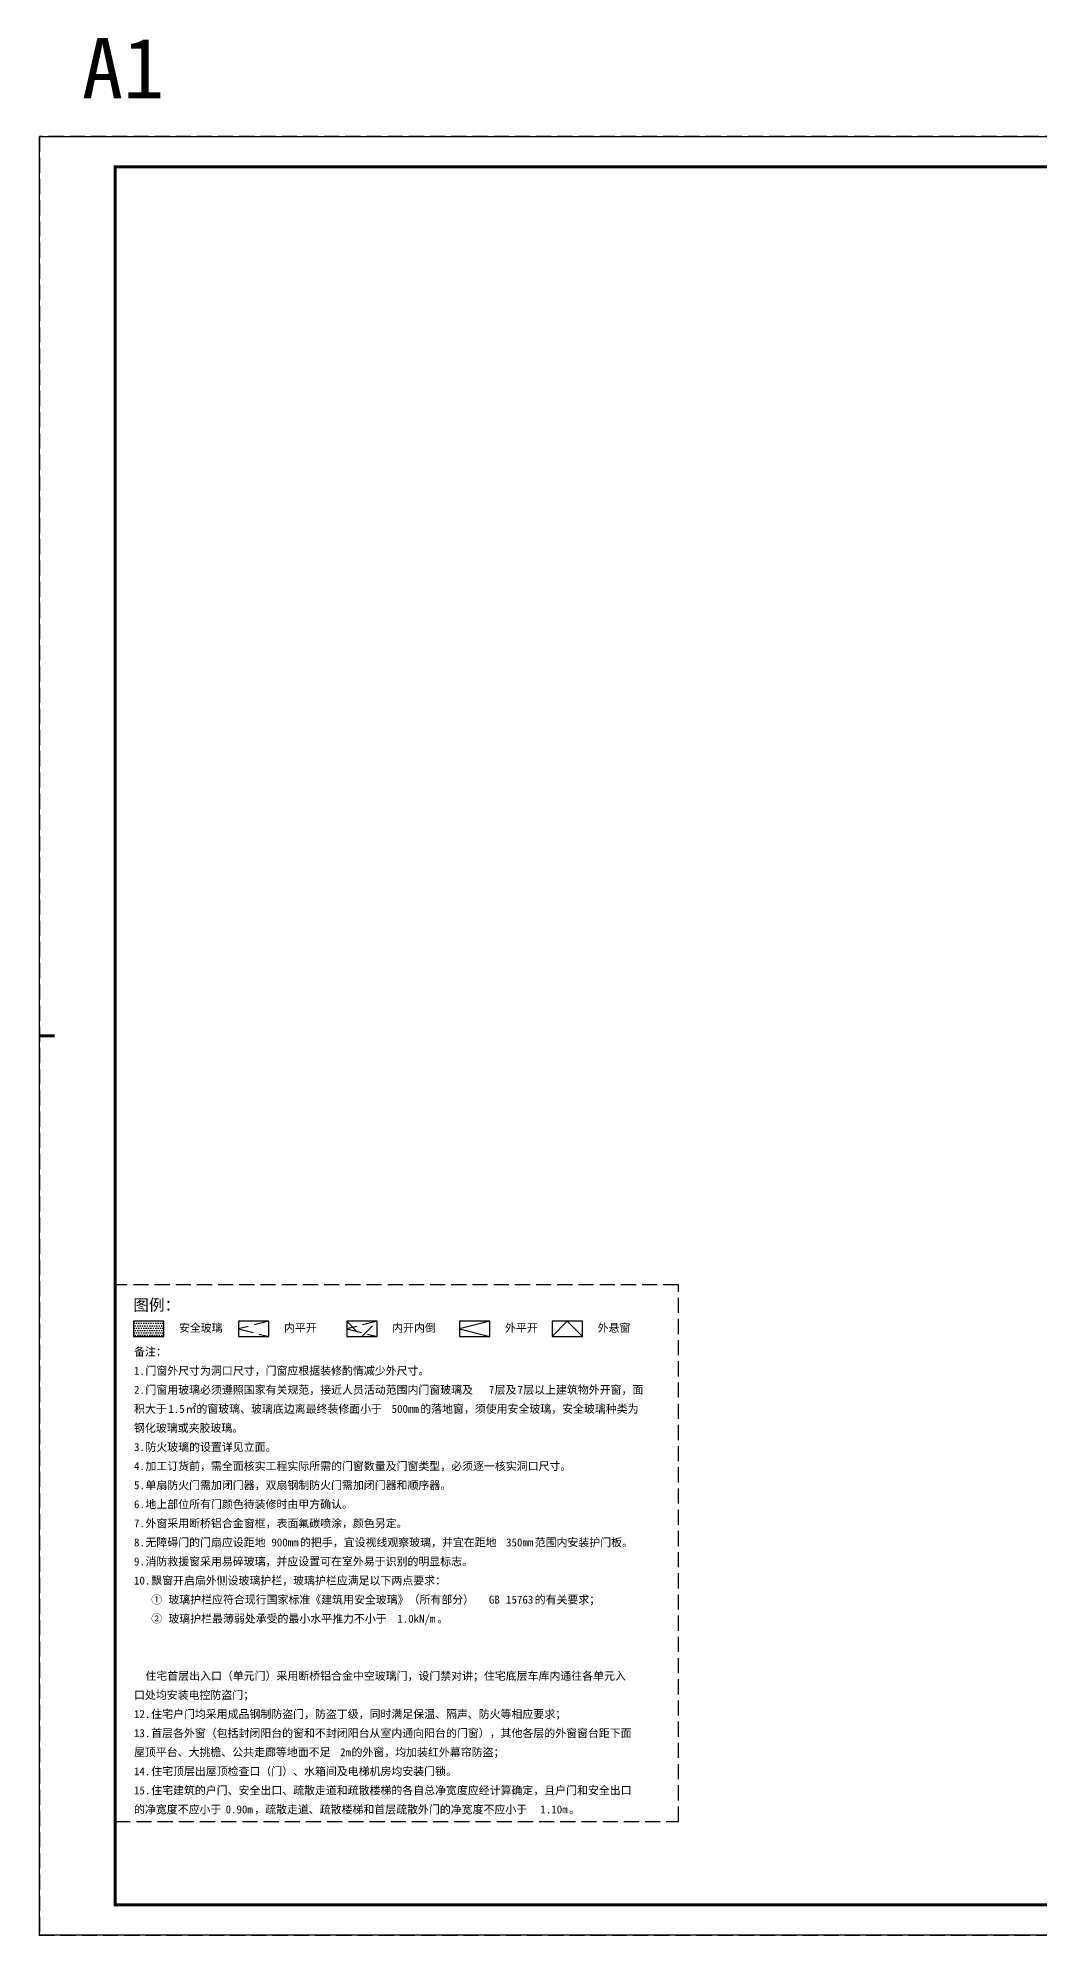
# Model space of a CAD drawing. Extents: x -25 to 42075, y -25 to 31330.
# Drawn here: x -25 to 16505, y 0 to 31330 of the extents above; entities that cross this region are included whole.
import ezdxf

# ---------------------------------------------------------------- set-up
doc = ezdxf.new("R2010")
doc.units = 0
doc.header["$LTSCALE"] = 1000
doc.header["$MEASUREMENT"] = 0
doc.linetypes.add('DASH', pattern=[0.35, 0.25, -0.1])
doc.linetypes.add('门窗大样说明$0$DASH', pattern=[0.35, 0.25, -0.1])
doc.layers.get('Defpoints').update_dxf_attribs({"color": 4, "linetype": 'DASH'})
for name, color, linetype in [('A1-无手签$0$A-ANNO-TTLB', 7, 'Continuous'), ('门窗大样说明$0$A-ANNO-TEXT', 7, 'Continuous'), ('门窗大样说明$0$A-ELEV-1', 8, 'Continuous'), ('门窗大样说明$0$A-ELEV-PATT-9', 9, 'Continuous')]:
    doc.layers.add(name, color=color, linetype=linetype)
doc.styles.add('A1-无手签$0$黑体', font='simhei.ttf')
doc.styles.add('门窗大样说明$0$Standard', font='')
doc.styles.get('门窗大样说明$0$Standard').set_extended_font_data('SimSun')

msp = doc.modelspace()

# ---------------------------------------------------------------- hatches: boundary and pattern name
at = {"layer": '门窗大样说明$0$A-ELEV-PATT-9'}
h = msp.add_hatch(dxfattribs=at)
h.set_pattern_fill('DOTS', color=256, scale=25)
h.set_pattern_definition([(0, (1007.146, 5260.77), (19.84375, 39.6875), [0, -39.6875])])
h.paths.add_polyline_path([(1552.6, 9885.8), (2052.6, 9885.8), (2052.6, 10135.8), (1552.6, 10135.8)])

# ---------------------------------------------------------------- linework, layer by layer
for points in [[(1552.6, 9885.8), (2052.6, 9885.8), (2052.6, 10135.8), (1552.6, 10135.8)], [(3287.2, 9885.8), (3787.2, 9885.8), (3787.2, 10135.8), (3287.2, 10135.8)], [(5074.2, 9885.8), (5574.2, 9885.8), (5574.2, 10135.8), (5074.2, 10135.8)], [(6936.7, 9885.8), (7436.7, 9885.8), (7436.7, 10135.8), (6936.7, 10135.8)], [(8466, 9885.8), (8966, 9885.8), (8966, 10135.8), (8466, 10135.8)]]:
    msp.add_lwpolyline(points, close=True)
at = {"layer": 'A1-无手签$0$A-ANNO-TTLB'}
msp.add_lwpolyline([(0, 0), (0, 29700), (42050, 29700), (42050, 0)], close=True, dxfattribs=at)
at = {"layer": 'A1-无手签$0$A-ANNO-TTLB', "const_width": 50}
msp.add_lwpolyline([(1250, 500), (41550, 500), (41550, 29200), (1250, 29200)], close=True, dxfattribs=at)
msp.add_lwpolyline([(250, 14850), (0, 14850)], dxfattribs=at)
at = {"layer": 'A1-无手签$0$A-ANNO-TTLB'}
msp.add_point((0, 0), dxfattribs=at)
msp.add_point((0, 0), dxfattribs=at)
at = {"layer": 'Defpoints'}
for points in [[(42050, 29700), (0, 29700), (0, 0), (42050, 0)], [(1250, 500), (38300, 500), (38300, 29200), (1250, 29200)], [(1250, 1874.8), (10550, 1874.8), (10550, 10738.7), (1250, 10738.7)]]:
    msp.add_lwpolyline(points, close=True, dxfattribs=at)
at = {"layer": '门窗大样说明$0$A-ELEV-1', "linetype": '门窗大样说明$0$DASH'}
for points in [[(3787.2, 10135.8), (3287.2, 10010.8), (3787.2, 9885.8)], [(5574.2, 10135.8), (5074.2, 10010.8), (5574.2, 9885.8)], [(5074.2, 10135.8), (5324.2, 9885.8), (5574.2, 10135.8)]]:
    msp.add_lwpolyline(points, dxfattribs=at)
at = {"layer": '门窗大样说明$0$A-ELEV-1'}
for points in [[(7436.7, 10135.8), (6936.7, 10010.8), (7436.7, 9885.8)], [(8466, 9885.8), (8716, 10135.8), (8966, 9885.8)]]:
    msp.add_lwpolyline(points, dxfattribs=at)

# ---------------------------------------------------------------- texts
at = {"layer": 'A1-无手签$0$A-ANNO-TTLB', "style": 'A1-无手签$0$黑体'}
msp.add_text('A1', height=1000, dxfattribs=at).set_placement((700.9, 30330))
at = {"layer": '门窗大样说明$0$A-ANNO-TEXT', "style": '门窗大样说明$0$Standard'}
for s, height, p in [('图例：', 188.82, (1550, 10312.2)), ('安全玻璃', 132.17, (2302.6, 9960.8)), ('内平开', 132.17, (4037.2, 9960.8)), ('内开内倒', 132.17, (5824.2, 9960.8)), ('外平开', 132.17, (7686.7, 9960.8)), ('外悬窗', 132.17, (9216, 9960.8)), ('备注：', 132.17, (1561.1, 9568.4)), ('门窗外尺寸为洞口尺寸，门窗应根据装修酌情减少外尺寸。', 132.173, (1750.2, 9253.4)), ('1.', 132.17, (1561.1, 9253.4)), ('门窗用玻璃必须遵照国家有关规范，接近人员活动范围内门窗玻璃及', 132.173, (1750.2, 8938.4)), ('层以上建筑物外开窗，面', 132.173, (7988.1, 8938.4)), ('积大于', 132.17, (1561.1, 8623.4)), ('2.', 132.17, (1561.1, 8938.4)), ('㎡的窗玻璃、玻璃底边离最终装修面小于', 132.173, (2411.8, 8623.4)), ('的落地窗，须使用安全玻璃，安全玻璃种类为', 132.173, (6286.9, 8623.4)), ('7', 132.2, (7421.1, 8938.4)), ('层及', 132.17, (7515.6, 8938.4)), ('7', 132.2, (7893.6, 8938.4)), ('钢化玻璃或夹胶玻璃。', 132.17, (1561.1, 8308.4)), ('1.5', 132.17, (2128.2, 8623.4)), ('500mm', 132.17, (5814.3, 8623.4)), ('防火玻璃的设置详见立面。', 132.173, (1750.2, 7993.4)), ('3.', 132.17, (1561.1, 7993.4)), ('4.', 132.17, (1561.1, 7678.4)), ('加工订货前，需全面核实工程实际所需的门窗数量及门窗类型，必须逐一核实洞口尺寸。', 132.173, (1750.2, 7678.4)), ('5.', 132.17, (1561.1, 7363.4)), ('单扇防火门需加闭门器，双扇钢制防火门需加闭门器和顺序器。', 132.173, (1750.2, 7363.4)), ('6.', 132.17, (1561.1, 7048.4)), ('地上部位所有门颜色待装修时由甲方确认。', 132.173, (1750.2, 7048.4)), ('7.', 132.17, (1561.1, 6733.4)), ('外窗采用断桥铝合金窗框，表面氟碳喷涂，颜色另定。', 132.173, (1750.2, 6733.4)), ('8.', 132.17, (1561.1, 6418.4)), ('无障碍门的门扇应设距地', 132.173, (1750.2, 6418.4)), ('900mm', 132.17, (3829.5, 6418.4)), ('的把手，宜设视线观察玻璃，并宜在距地', 132.173, (4302.1, 6418.4)), ('350mm', 132.17, (7704.6, 6418.4)), ('范围内安装护门板。', 132.17, (8177.2, 6418.4)), ('9.', 132.17, (1561.1, 6103.4)), ('消防救援窗采用易碎玻璃，并应设置可在室外易于识别的明显标志。', 132.173, (1750.2, 6103.4)), ('10.', 132.17, (1561.1, 5788.4)), ('飘窗开启扇外侧设玻璃护栏，玻璃护栏应满足以下两点要求：', 132.173, (1844.7, 5788.4)), ('①', 132.2, (1844.7, 5473.4)), ('玻璃护栏应符合现行国家标准《建筑用安全玻璃》（所有部分）', 132.173, (2128.2, 5473.4)), ('GB', 132.17, (7421.1, 5473.4)), ('15763', 132.17, (7704.6, 5473.4)), ('的有关要求；', 132.17, (8177.2, 5473.4)), ('②', 132.2, (1844.7, 5158.4)), ('玻璃护栏最薄弱处承受的最小水平推力不小于', 132.173, (2128.2, 5158.4)), ('1.0kN/m', 132.17, (5908.8, 5158.4)), ('。', 132.2, (6570.4, 5158.4)), ('住宅首层出入口（单元门）采用断桥铝合金中空玻璃门，设门禁对讲；住宅底层车库内通往各单元入', 132.173, (1750.2, 4213.4)), ('口处均安装电控防盗门；', 132.173, (1561.1, 3898.4)), ('12.', 132.17, (1561.1, 3583.4)), ('住宅户门均采用成品钢制防盗门，防盗丁级，同时满足保温、隔声、防火等相应要求；', 132.173, (1844.7, 3583.4)), ('13.', 132.17, (1561.1, 3268.4)), ('首层各外窗（包括封闭阳台的窗和不封闭阳台从室内通向阳台的门窗），其他各层的外窗窗台距下面', 132.173, (1844.7, 3268.4)), ('屋顶平台、大挑檐、公共走廊等地面不足', 132.173, (1561.1, 2953.4)), ('2m', 132.17, (4963.7, 2953.4)), ('的外窗，均加装红外幕帘防盗；', 132.173, (5152.7, 2953.4)), ('14.', 132.17, (1561.1, 2638.4)), ('住宅顶层出屋顶检查口（门）、水箱间及电梯机房均安装门锁。', 132.173, (1844.7, 2638.4)), ('15.', 132.17, (1561.1, 2323.4)), ('住宅建筑的户门、安全出口、疏散走道和疏散楼梯的各自总净宽度应经计算确定，且户门和安全出口', 132.173, (1844.7, 2323.4)), ('的净宽度不应小于', 132.17, (1561.1, 2008.4)), ('0.90m', 132.17, (3073.4, 2008.4)), ('，疏散走道、疏散楼梯和首层疏散外门的净宽度不应小于', 132.173, (3546, 2008.4)), ('1.10m', 132.17, (8271.7, 2008.4)), ('。', 132.2, (8744.3, 2008.4))]:
    msp.add_text(s, height=height, dxfattribs=at).set_placement(p)

doc.saveas('drawing.dxf')
